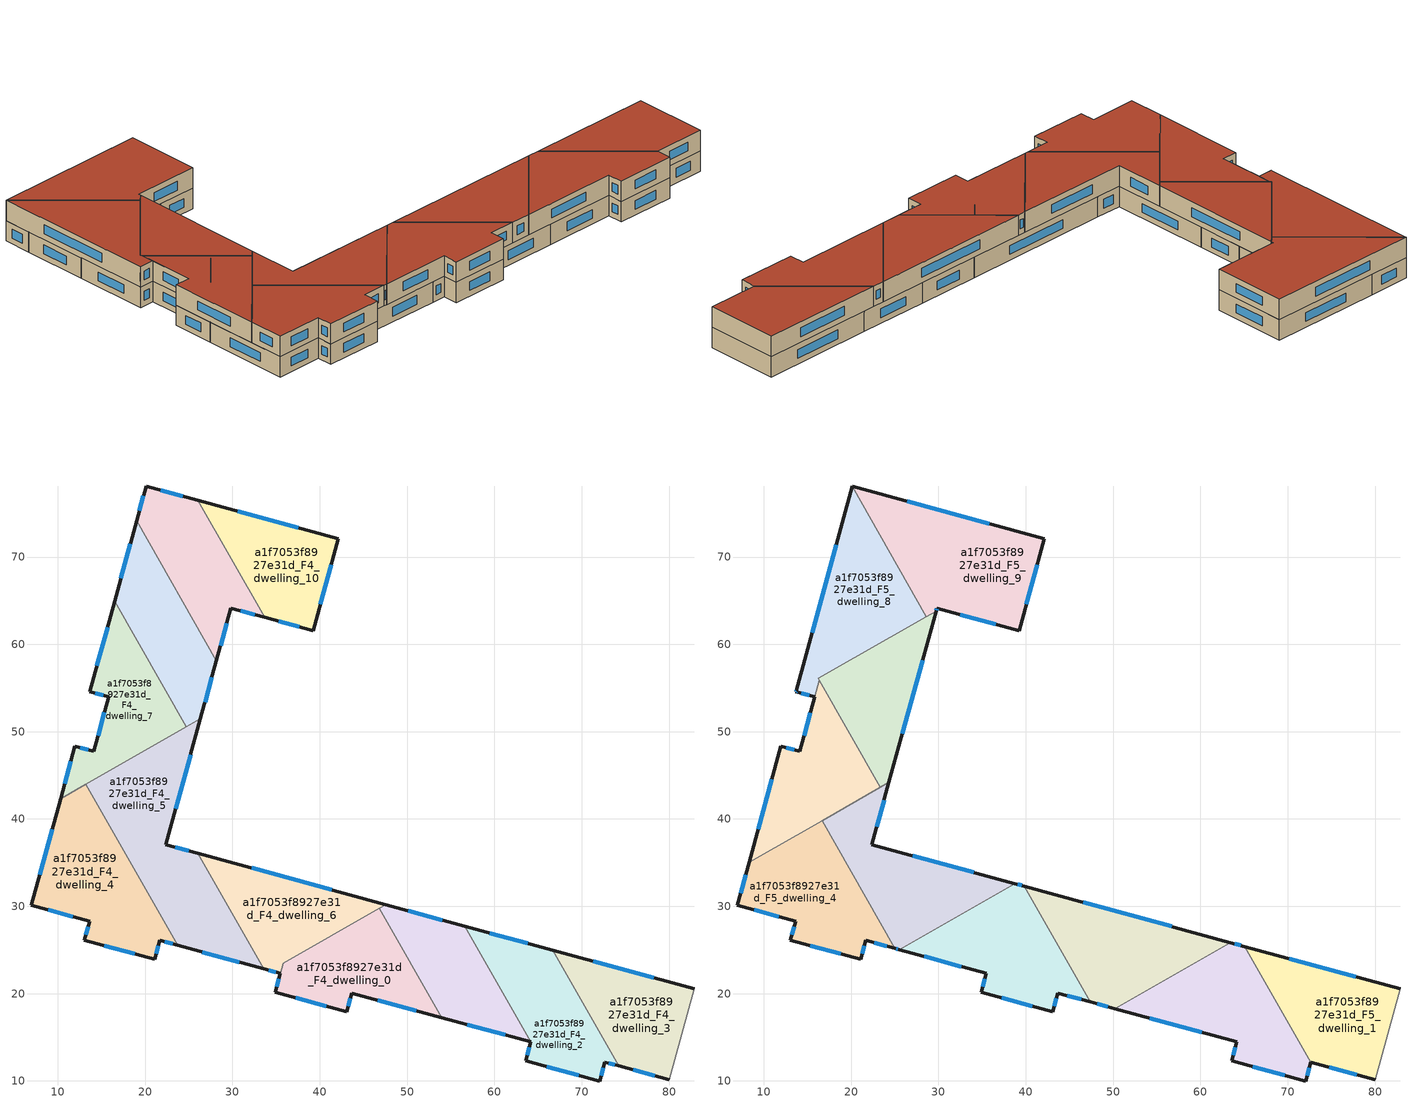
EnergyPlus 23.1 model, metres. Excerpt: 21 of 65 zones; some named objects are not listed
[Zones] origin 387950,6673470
a1f7053f8927e31d_F4_dwelling_0
 floor to a1f7053f8927e31d_F3_dwelling_0 (EU_floor_Construction): 46.83,29.78 53.97,17.26 43.68,20.07 43.09,17.92 34.9,20.16 35.81,23.49 z12
 wall outside (EU_wall_Construction): 34.9,20.16 43.09,17.92 43.68,20.07 53.97,17.26 z12:15
 wall to a1f7053f8927e31d_F4_dwelling_6 (EU_wall_Construction): 46.83,29.78 35.81,23.49 34.9,20.16 z12:15
 wall to a1f7053f8927e31d_F4_dwelling_1 (EU_wall_Construction): 53.97,17.26 46.83,29.78 z12:15
 window (EU_Window_Construction): 46.62,19.27 51.03,18.06 / 43.26,18.53 43.51,19.46 / 37.24,19.52 40.75,18.56 z12.86:14.14
a1f7053f8927e31d_F4_dwelling_1
 floor to a1f7053f8927e31d_F3_dwelling_1 (EU_floor_Construction): 56.62,27.71 64.17,14.47 53.97,17.26 46.82,29.78 47.55,30.19 z12
 wall outside (EU_wall_Construction): 56.62,27.71 47.55,30.19 / 53.97,17.26 64.17,14.47 z12:15
 wall to a1f7053f8927e31d_F4_dwelling_2 (EU_wall_Construction): 64.17,14.47 56.62,27.71 z12:15
 wall to a1f7053f8927e31d_F4_dwelling_6 (EU_wall_Construction): 47.55,30.19 46.82,29.78 z12:15
 window (EU_Window_Construction): 54.02,28.42 50.14,29.48 / 56.88,16.46 61.26,15.26 z12.86:14.14
a1f7053f8927e31d_F4_dwelling_10
 floor to a1f7053f8927e31d_F3_dwelling_10 (EU_floor_Construction): 42.14,72.11 39.26,61.56 33.69,63.09 26.03,76.52 z12
 wall outside (EU_wall_Construction): 33.69,63.09 39.26,61.56 42.14,72.11 26.03,76.52 z12:15
 wall to a1f7053f8927e31d_F4_dwelling_9 (EU_wall_Construction): 26.03,76.52 33.69,63.09 z12:15
 window (EU_Window_Construction): 37.54,73.37 30.63,75.26 / 40.08,64.58 41.32,69.1 / 35.28,62.65 37.67,62 z12.86:14.14
a1f7053f8927e31d_F4_dwelling_2
 floor to a1f7053f8927e31d_F3_dwelling_2 (EU_floor_Construction): 66.67,24.96 74.23,11.72 72.64,12.15 72.05,10 63.58,12.31 64.17,14.47 56.62,27.71 z12
 wall outside (EU_wall_Construction): 64.17,14.47 63.58,12.31 72.05,10 72.64,12.15 74.23,11.72 / 66.67,24.96 56.62,27.71 z12:15
 wall to a1f7053f8927e31d_F4_dwelling_3 (EU_wall_Construction): 74.23,11.72 66.67,24.96 z12:15
 window (EU_Window_Construction): 73.1,12.03 73.78,11.84 / 72.22,10.61 72.47,11.53 / 66,11.65 69.63,10.66 / 64,13.85 63.75,12.93 / 63.8,25.75 59.49,26.93 z12.86:14.14
a1f7053f8927e31d_F4_dwelling_3
 floor to a1f7053f8927e31d_F3_dwelling_3 (EU_floor_Construction): 82.86,20.53 80.02,10.13 74.23,11.72 66.67,24.96 z12
 wall outside (EU_wall_Construction): 82.86,20.53 66.67,24.96 / 74.23,11.72 80.02,10.13 z12:15
 wall adiabatic (EU_wall_Construction): 80.02,10.13 82.86,20.53 z12:15
 window (EU_Window_Construction): 78.24,21.8 71.3,23.7 / 75.88,11.26 78.37,10.59 z12.86:14.14
a1f7053f8927e31d_F4_dwelling_4
 floor to a1f7053f8927e31d_F3_dwelling_4 (EU_floor_Construction): 13.21,43.97 23.73,25.53 21.69,26.08 21.1,23.93 13.05,26.13 13.64,28.29 6.99,30.11 10.33,42.33 z12
 wall outside (EU_wall_Construction): 10.33,42.33 6.99,30.11 13.64,28.29 13.05,26.13 21.1,23.93 21.69,26.08 23.73,25.53 z12:15
 wall to a1f7053f8927e31d_F4_dwelling_5 (EU_wall_Construction): 23.73,25.53 13.21,43.97 z12:15
 wall to a1f7053f8927e31d_F4_dwelling_7 (EU_wall_Construction): 13.21,43.97 10.33,42.33 z12:15
 window (EU_Window_Construction): 13.47,27.67 13.22,26.75 / 8.89,29.59 11.74,28.81 / 9.37,38.84 7.94,33.6 / 22.28,25.93 23.15,25.69 / 21.27,24.55 21.52,25.47 / 15.35,25.5 18.8,24.56 z12.86:14.14
a1f7053f8927e31d_F4_dwelling_5
 floor to a1f7053f8927e31d_F3_dwelling_5 (EU_floor_Construction): 26.34,51.46 22.38,37.08 26.05,36.07 33.6,22.83 23.73,25.53 13.21,43.97 z12
 wall outside (EU_wall_Construction): 26.05,36.07 22.38,37.08 26.34,51.46 / 23.73,25.53 33.6,22.83 z12:15
 wall to a1f7053f8927e31d_F4_dwelling_6 (EU_wall_Construction): 33.6,22.83 26.05,36.07 z12:15
 wall to a1f7053f8927e31d_F4_dwelling_8 (EU_wall_Construction): 26.34,51.46 24.72,50.54 z12:15
 wall to a1f7053f8927e31d_F4_dwelling_7 (EU_wall_Construction): 24.72,50.54 13.21,43.97 z12:15
 window (EU_Window_Construction): 23.51,41.19 25.21,47.35 / 25,36.36 23.43,36.79 / 26.55,24.76 30.78,23.6 z12.86:14.14
a1f7053f8927e31d_F4_dwelling_6
 floor to a1f7053f8927e31d_F3_dwelling_6 (EU_floor_Construction): 47.55,30.19 46.83,29.78 35.81,23.49 34.9,20.16 35.48,22.31 33.6,22.83 26.05,36.07 z12
 wall outside (EU_wall_Construction): 34.89,20.16 35.48,22.31 / 33.6,22.83 35.48,22.31 / 47.55,30.19 26.05,36.07 z12:15
 window (EU_Window_Construction): 35.06,20.77 35.31,21.7 / 34.14,22.68 34.95,22.46 / 41.4,31.87 32.19,34.39 z12.86:14.14
a1f7053f8927e31d_F4_dwelling_7
 floor to a1f7053f8927e31d_F3_dwelling_7 (EU_floor_Construction): 16.51,64.94 24.72,50.54 10.33,42.33 11.97,48.33 14.13,47.74 15.83,53.98 13.68,54.57 z12
 wall outside (EU_wall_Construction): 16.51,64.94 13.68,54.57 15.83,53.98 14.13,47.74 11.97,48.33 10.33,42.33 z12:15
 wall to a1f7053f8927e31d_F4_dwelling_8 (EU_wall_Construction): 24.72,50.54 16.51,64.94 z12:15
 window (EU_Window_Construction): 15.34,52.2 14.61,49.53 / 14.29,54.4 15.22,54.15 / 15.7,61.98 14.49,57.53 / 11.5,46.62 10.8,44.05 / 13.51,47.91 12.59,48.16 z12.86:14.14
a1f7053f8927e31d_F4_dwelling_8
 floor to a1f7053f8927e31d_F3_dwelling_8 (EU_floor_Construction): 19.03,74.16 28.17,58.14 26.34,51.46 24.72,50.54 16.51,64.94 z12
 wall outside (EU_wall_Construction): 19.03,74.16 16.51,64.94 / 26.34,51.46 28.17,58.14 z12:15
 wall to a1f7053f8927e31d_F4_dwelling_9 (EU_wall_Construction): 28.17,58.14 19.03,74.16 z12:15
 window (EU_Window_Construction): 18.31,71.52 17.23,67.57 / 26.86,53.37 27.65,56.23 z12.86:14.14
 ceiling adiabatic (EU_roof_Construction): 26.12,61.74 19.03,74.16 16.51,64.94 20.25,58.39 z15
a1f7053f8927e31d_F4_dwelling_9
 floor to a1f7053f8927e31d_F3_dwelling_9 (EU_floor_Construction): 26.03,76.52 33.69,63.09 29.83,64.14 28.17,58.14 19.03,74.16 20.12,78.13 z12
 wall outside (EU_wall_Construction): 26.03,76.52 20.12,78.13 19.03,74.16 / 28.17,58.14 29.83,64.14 33.69,63.09 z12:15
 window (EU_Window_Construction): 24.34,76.98 21.81,77.67 / 30.93,63.84 32.58,63.39 / 28.65,59.85 29.35,62.43 / 19.81,77 19.35,75.29 z12.86:14.14
 ceiling adiabatic (EU_roof_Construction): 28.62,63.17 20.11,78.08 19.03,74.16 26.12,61.74 z15
a1f7053f8927e31d_F5_dwelling_0
 floor to a1f7053f8927e31d_F4_dwelling_2 (EU_floor_Construction): 65.09,25.39 72.64,12.15 72.05,10 63.58,12.31 64.17,14.47 59.09,23.37 63.44,25.85 z15
 floor to a1f7053f8927e31d_F4_dwelling_1 (EU_floor_Construction): 59.09,23.37 64.17,14.47 53.97,17.26 52.6,19.66 z15
 floor to a1f7053f8927e31d_F4_dwelling_0 (EU_floor_Construction): 52.6,19.66 53.97,17.26 50.19,18.29 z15
 wall outside (EU_wall_Construction): 50.19,18.29 64.17,14.47 63.58,12.31 72.05,10 72.64,12.15 / 65.09,25.39 63.44,25.85 z15:18
 wall to a1f7053f8927e31d_F5_dwelling_3 (EU_wall_Construction): 63.44,25.85 50.19,18.29 z15:18
 wall to a1f7053f8927e31d_F5_dwelling_1 (EU_wall_Construction): 72.64,12.15 65.09,25.39 z15:18
 window (EU_Window_Construction): 54.19,17.2 60.18,15.56 / 64.62,25.52 63.91,25.72 / 72.22,10.61 72.47,11.53 / 66,11.65 69.63,10.66 / 64,13.85 63.75,12.93 z15.86:17.14
 roof outside (EU_roof_Construction): 72.05,10 72.64,12.15 65.09,25.39 63.44,25.85 50.19,18.29 64.17,14.47 63.58,12.31 z18
a1f7053f8927e31d_F5_dwelling_1
 floor to a1f7053f8927e31d_F4_dwelling_3 (EU_floor_Construction): 82.86,20.53 80.02,10.13 74.23,11.72 66.67,24.96 z15
 floor to a1f7053f8927e31d_F4_dwelling_2 (EU_floor_Construction): 66.67,24.96 74.23,11.72 72.64,12.15 65.09,25.39 z15
 wall outside (EU_wall_Construction): 82.86,20.53 65.09,25.39 / 72.64,12.15 80.02,10.13 z15:18
 wall adiabatic (EU_wall_Construction): 80.02,10.13 82.86,20.53 z15:18
 window (EU_Window_Construction): 77.79,21.92 70.17,24.01 / 74.75,11.57 77.91,10.71 z15.86:17.14
 roof outside (EU_roof_Construction): 80.02,10.13 82.86,20.53 65.09,25.39 72.64,12.15 z18
a1f7053f8927e31d_F5_dwelling_2
 floor to a1f7053f8927e31d_F4_dwelling_0 (EU_floor_Construction): 42.64,27.39 47.4,19.05 43.68,20.07 43.09,17.92 34.9,20.16 35.81,23.49 z15
 floor to a1f7053f8927e31d_F4_dwelling_6 (EU_floor_Construction): 39.84,32.3 42.64,27.39 35.81,23.49 35.24,21.43 35.48,22.31 33.6,22.83 30.66,27.98 38.75,32.6 z15
 floor to a1f7053f8927e31d_F4_dwelling_5 (EU_floor_Construction): 30.66,27.98 33.6,22.83 25.51,25.04 z15
 wall outside (EU_wall_Construction): 25.51,25.04 35.48,22.31 34.89,20.16 43.09,17.92 43.68,20.07 47.4,19.05 / 39.84,32.3 38.75,32.6 z15:18
 wall to a1f7053f8927e31d_F5_dwelling_5 (EU_wall_Construction): 38.75,32.6 25.51,25.04 z15:18
 wall to a1f7053f8927e31d_F5_dwelling_3 (EU_wall_Construction): 47.4,19.05 39.84,32.3 z15:18
 window (EU_Window_Construction): 35.31,21.7 35.06,20.77 / 28.36,24.26 32.63,23.09 / 39.53,32.38 39.06,32.51 / 44.74,19.78 46.34,19.34 / 43.26,18.53 43.51,19.46 / 37.23,19.52 40.75,18.56 z15.86:17.14
 roof outside (EU_roof_Construction): 47.4,19.05 39.84,32.3 38.75,32.6 25.51,25.04 35.48,22.31 34.89,20.16 43.09,17.92 43.68,20.07 z18
a1f7053f8927e31d_F5_dwelling_3
 floor to a1f7053f8927e31d_F4_dwelling_1 (EU_floor_Construction): 56.62,27.71 59.09,23.37 52.6,19.66 46.82,29.78 47.55,30.19 z15
 floor to a1f7053f8927e31d_F4_dwelling_0 (EU_floor_Construction): 46.83,29.78 52.6,19.66 50.19,18.29 47.4,19.05 42.64,27.39 z15
 floor to a1f7053f8927e31d_F4_dwelling_2 (EU_floor_Construction): 63.44,25.85 59.09,23.37 56.62,27.71 z15
 floor to a1f7053f8927e31d_F4_dwelling_6 (EU_floor_Construction): 47.55,30.19 46.83,29.78 42.64,27.39 39.84,32.3 z15
 wall outside (EU_wall_Construction): 63.44,25.85 39.84,32.3 / 47.4,19.05 50.19,18.29 z15:18
 window (EU_Window_Construction): 56.7,27.69 46.59,30.46 / 48.2,18.84 49.39,18.51 z15.86:17.14
 roof outside (EU_roof_Construction): 63.44,25.85 39.84,32.3 47.4,19.05 50.19,18.29 z18
a1f7053f8927e31d_F5_dwelling_4
 floor to a1f7053f8927e31d_F4_dwelling_4 (EU_floor_Construction): 15.85,39.34 23.73,25.53 21.69,26.08 21.1,23.93 13.05,26.13 13.64,28.29 6.99,30.11 8.34,35.05 z15
 floor to a1f7053f8927e31d_F4_dwelling_5 (EU_floor_Construction): 16.68,39.81 25.02,25.17 23.73,25.53 15.85,39.34 z15
 wall outside (EU_wall_Construction): 8.34,35.05 6.99,30.11 13.64,28.29 13.05,26.13 21.1,23.93 21.69,26.08 25.03,25.17 z15:18
 wall to a1f7053f8927e31d_F5_dwelling_5 (EU_wall_Construction): 25.03,25.17 16.68,39.81 z15:18
 wall to a1f7053f8927e31d_F5_dwelling_6 (EU_wall_Construction): 16.68,39.81 8.34,35.05 z15:18
 window (EU_Window_Construction): 13.47,27.67 13.22,26.75 / 8.89,29.59 11.74,28.81 / 7.95,33.64 7.37,31.52 / 22.65,25.82 24.07,25.43 / 21.27,24.55 21.52,25.47 / 15.35,25.5 18.8,24.56 z15.86:17.14
 roof outside (EU_roof_Construction): 25.03,25.17 16.68,39.81 8.34,35.05 6.99,30.11 13.64,28.29 13.05,26.13 21.1,23.93 21.69,26.08 z18
a1f7053f8927e31d_F5_dwelling_5
 floor to a1f7053f8927e31d_F4_dwelling_5 (EU_floor_Construction): 24.34,44.18 22.38,37.08 26.05,36.07 30.66,27.98 25.51,25.04 25.02,25.17 16.68,39.81 z15
 floor to a1f7053f8927e31d_F4_dwelling_6 (EU_floor_Construction): 38.75,32.6 30.66,27.98 26.05,36.07 z15
 wall outside (EU_wall_Construction): 38.75,32.6 22.38,37.08 24.34,44.18 / 25.03,25.17 25.51,25.04 z15:18
 wall to a1f7053f8927e31d_F5_dwelling_7 (EU_wall_Construction): 24.34,44.18 23.34,43.61 z15:18
 wall to a1f7053f8927e31d_F5_dwelling_6 (EU_wall_Construction): 23.34,43.61 16.68,39.81 z15:18
 window (EU_Window_Construction): 22.94,39.1 23.78,42.15 / 34.07,33.88 27.06,35.8 / 25.16,25.14 25.37,25.08 z15.86:17.14
 roof outside (EU_roof_Construction): 38.75,32.6 22.38,37.08 24.34,44.18 16.68,39.81 25.03,25.17 25.51,25.04 z18
a1f7053f8927e31d_F5_dwelling_6
 floor to a1f7053f8927e31d_F4_dwelling_7 (EU_floor_Construction): 16.35,55.86 20.69,48.24 10.33,42.33 11.97,48.33 14.13,47.74 z15
 floor to a1f7053f8927e31d_F4_dwelling_4 (EU_floor_Construction): 13.21,43.97 15.85,39.34 8.34,35.05 10.33,42.33 z15
 floor to a1f7053f8927e31d_F4_dwelling_5 (EU_floor_Construction): 20.69,48.24 23.34,43.61 15.85,39.34 13.21,43.97 z15
 wall outside (EU_wall_Construction): 15.83,53.97 14.13,47.74 11.97,48.33 8.34,35.05 z15:18
 wall to a1f7053f8927e31d_F5_dwelling_8 (EU_wall_Construction): 16.35,55.86 15.83,53.98 z15:18
 wall to a1f7053f8927e31d_F5_dwelling_7 (EU_wall_Construction): 23.34,43.61 16.35,55.86 z15:18
 window (EU_Window_Construction): 10.93,44.54 9.38,38.85 / 13.51,47.91 12.59,48.16 / 15.34,52.19 14.61,49.52 z15.86:17.14
 roof outside (EU_roof_Construction): 23.34,43.61 16.35,55.86 14.13,47.74 11.97,48.33 8.34,35.05 z18
a1f7053f8927e31d_F5_dwelling_7
 floor to a1f7053f8927e31d_F4_dwelling_8 (EU_floor_Construction): 26.12,61.74 28.17,58.14 26.34,51.46 24.72,50.54 20.25,58.39 z15
 floor to a1f7053f8927e31d_F4_dwelling_7 (EU_floor_Construction): 20.25,58.39 24.72,50.54 20.69,48.24 16.21,56.09 z15
 floor to a1f7053f8927e31d_F4_dwelling_5 (EU_floor_Construction): 26.34,51.46 24.34,44.18 23.34,43.61 20.69,48.24 z15
 floor to a1f7053f8927e31d_F4_dwelling_9 (EU_floor_Construction): 29.73,63.8 28.17,58.14 26.12,61.74 z15
 wall outside (EU_wall_Construction): 24.34,44.18 29.73,63.8 z15:18
 wall to a1f7053f8927e31d_F5_dwelling_8 (EU_wall_Construction): 28.62,63.17 16.21,56.09 16.35,55.86 z15:18
 wall to a1f7053f8927e31d_F5_dwelling_9 (EU_wall_Construction): 29.73,63.8 28.62,63.17 z15:18
 window (EU_Window_Construction): 25.88,49.79 28.19,58.2 z15.86:17.14
 roof outside (EU_roof_Construction): 24.34,44.18 29.73,63.8 16.21,56.09 23.34,43.61 z18
a1f7053f8927e31d_F5_dwelling_8
 floor to a1f7053f8927e31d_F4_dwelling_7 (EU_floor_Construction): 16.51,64.94 20.25,58.39 16.21,56.09 16.35,55.86 15.83,53.98 13.68,54.57 13.7,54.66 z15
 floor adiabatic (EU_floor_Construction): 20.11,78.08 28.62,63.17 20.25,58.39 16.51,64.94 z15
 wall outside (EU_wall_Construction): 20.11,78.08 13.7,54.66 13.68,54.57 15.83,53.98 z15:18
 wall to a1f7053f8927e31d_F5_dwelling_9 (EU_wall_Construction): 28.62,63.17 20.11,78.08 z15:18
 window (EU_Window_Construction): 14.29,54.4 15.22,54.15 / 13.69,54.63 13.68,54.59 / 18.28,71.39 15.53,61.35 z15.86:17.14
 roof outside (EU_roof_Construction): 28.62,63.17 20.11,78.08 13.7,54.66 13.68,54.57 15.83,53.98 16.35,55.86 16.21,56.09 z18
a1f7053f8927e31d_F5_dwelling_9
 floor to a1f7053f8927e31d_F4_dwelling_10 (EU_floor_Construction): 42.14,72.11 39.26,61.56 33.69,63.09 26.03,76.52 z15
 floor to a1f7053f8927e31d_F4_dwelling_9 (EU_floor_Construction): 26.03,76.52 33.69,63.09 29.83,64.14 29.73,63.8 28.62,63.17 20.11,78.08 20.12,78.13 z15
 wall outside (EU_wall_Construction): 29.73,63.8 29.83,64.14 39.26,61.56 42.14,72.11 20.12,78.13 20.11,78.08 z15:18
 window (EU_Window_Construction): 29.76,63.9 29.8,64.05 / 35.85,73.83 26.41,76.41 / 40.08,64.58 41.32,69.1 / 32.52,63.41 36.56,62.3 z15.86:17.14
 roof outside (EU_roof_Construction): 39.26,61.56 42.14,72.11 20.12,78.13 20.11,78.08 28.62,63.17 29.73,63.8 29.83,64.14 z18
[Building]
EU S2 Campaign: North Axis=0; Terrain=City; Solar Distribution=FullExterior
[Site:Location]
Helsinki-Vantaa.AP: Latitude=60.317; Longitude=24.963; Time Zone=2; Elevation=54.6
[SizingPeriod:WeatherFileDays]
AnnualSizingPeriod: Begin Month=1; Begin Day of Month=1; End Month=12; End Day of Month=31; Day of Week for Start Day=Monday; Use Weather File Daylight Saving Period=No; Use Weather File Rain and Snow Indicators=No
[MATERIAL]
EU_InternalMass_Material: Roughness=MediumRough; Thickness=0.1; Conductivity=1; Density=1800; Specific Heat=900; Thermal Absorptance=0.9; Solar Absorptance=0.7; Visible Absorptance=0.7
[MATERIAL:NOMASS] Roughness=MediumRough; Thermal Absorptance=0.9; Solar Absorptance=0.7; Visible Absorptance=0.7
Name | Thermal Resistance
EU_wall_NoMass | 5.91765
EU_roof_NoMass | 11.1778
EU_floor_NoMass | 6.2875
[WINDOWMATERIAL:SIMPLEGLAZINGSYSTEM]
EU_Window_SimpleGlazing: UFactor=0.994035; Solar Heat Gain Coefficient=0.7; Visible Transmittance=0.7
[CONSTRUCTION]
EU_wall_Construction: EU_wall_NoMass
EU_roof_Construction: EU_roof_NoMass
EU_floor_Construction: EU_floor_NoMass
EU_Window_Construction: EU_Window_SimpleGlazing
EU_InternalMass_Construction: EU_InternalMass_Material
[ZONE] Type=1; Multiplier=1; Ceiling Height=autocalculate; Floor Area=autocalculate; Part of Total Floor Area=Yes
Name | Volume
a1f7053f8927e31d_F4_dwelling_0 | 366.182
a1f7053f8927e31d_F5_dwelling_0 | 462.97
a1f7053f8927e31d_F4_dwelling_1 | 341.207
a1f7053f8927e31d_F5_dwelling_1 | 421.799
a1f7053f8927e31d_F4_dwelling_10 | 368.648
a1f7053f8927e31d_F4_dwelling_2 | 396.111
a1f7053f8927e31d_F5_dwelling_2 | 442.403
a1f7053f8927e31d_F4_dwelling_3 | 368.645
a1f7053f8927e31d_F5_dwelling_3 | 442.386
a1f7053f8927e31d_F4_dwelling_4 | 491.547
a1f7053f8927e31d_F5_dwelling_4 | 442.387
a1f7053f8927e31d_F4_dwelling_5 | 610.853
a1f7053f8927e31d_F5_dwelling_5 | 442.375
a1f7053f8927e31d_F4_dwelling_6 | 374.758
a1f7053f8927e31d_F5_dwelling_6 | 383.209
a1f7053f8927e31d_F4_dwelling_7 | 368.666
a1f7053f8927e31d_F5_dwelling_7 | 360.337
a1f7053f8927e31d_F4_dwelling_8 | 368.624
a1f7053f8927e31d_F5_dwelling_8 | 450.409
a1f7053f8927e31d_F4_dwelling_9 | 368.695
a1f7053f8927e31d_F5_dwelling_9 | 575.613
[INTERNALMASS] Construction=EU_InternalMass_Construction
Name | Zone or ZoneList | Surface Area
a1f7053f8927e31d_F4_dwelling_0_EU_InternalMass | a1f7053f8927e31d_F4_dwelling_0 | 122.064
a1f7053f8927e31d_F4_dwelling_1_EU_InternalMass | a1f7053f8927e31d_F4_dwelling_1 | 113.735
a1f7053f8927e31d_F4_dwelling_2_EU_InternalMass | a1f7053f8927e31d_F4_dwelling_2 | 132.038
a1f7053f8927e31d_F4_dwelling_3_EU_InternalMass | a1f7053f8927e31d_F4_dwelling_3 | 122.881
a1f7053f8927e31d_F4_dwelling_4_EU_InternalMass | a1f7053f8927e31d_F4_dwelling_4 | 163.849
a1f7053f8927e31d_F4_dwelling_5_EU_InternalMass | a1f7053f8927e31d_F4_dwelling_5 | 203.621
a1f7053f8927e31d_F4_dwelling_6_EU_InternalMass | a1f7053f8927e31d_F4_dwelling_6 | 124.919
a1f7053f8927e31d_F4_dwelling_7_EU_InternalMass | a1f7053f8927e31d_F4_dwelling_7 | 122.888
a1f7053f8927e31d_F4_dwelling_8_EU_InternalMass | a1f7053f8927e31d_F4_dwelling_8 | 122.875
a1f7053f8927e31d_F4_dwelling_9_EU_InternalMass | a1f7053f8927e31d_F4_dwelling_9 | 122.898
a1f7053f8927e31d_F4_dwelling_10_EU_InternalMass | a1f7053f8927e31d_F4_dwelling_10 | 122.883
a1f7053f8927e31d_F5_dwelling_0_EU_InternalMass | a1f7053f8927e31d_F5_dwelling_0 | 154.323
a1f7053f8927e31d_F5_dwelling_1_EU_InternalMass | a1f7053f8927e31d_F5_dwelling_1 | 140.6
a1f7053f8927e31d_F5_dwelling_2_EU_InternalMass | a1f7053f8927e31d_F5_dwelling_2 | 147.468
a1f7053f8927e31d_F5_dwelling_3_EU_InternalMass | a1f7053f8927e31d_F5_dwelling_3 | 147.462
a1f7053f8927e31d_F5_dwelling_4_EU_InternalMass | a1f7053f8927e31d_F5_dwelling_4 | 147.463
a1f7053f8927e31d_F5_dwelling_5_EU_InternalMass | a1f7053f8927e31d_F5_dwelling_5 | 147.458
a1f7053f8927e31d_F5_dwelling_6_EU_InternalMass | a1f7053f8927e31d_F5_dwelling_6 | 127.737
a1f7053f8927e31d_F5_dwelling_7_EU_InternalMass | a1f7053f8927e31d_F5_dwelling_7 | 120.112
a1f7053f8927e31d_F5_dwelling_8_EU_InternalMass | a1f7053f8927e31d_F5_dwelling_8 | 150.136
a1f7053f8927e31d_F5_dwelling_9_EU_InternalMass | a1f7053f8927e31d_F5_dwelling_9 | 191.87
[OTHEREQUIPMENT] Fuel Type=Electricity; Design Level Calculation Method=Watts/Area; Power per Zone Floor Area=1; Fraction Latent=0; Fraction Radiant=0; Fraction Lost=0; Carbon Dioxide Generation Rate=0; EndUse Subcategory=EU_Step8_InternalGains
Name | Zone or ZoneList or Space or SpaceList | Schedule
EU_Step8_InternalGain_a1f7053f8927e31d_F4_dwelling_0_f000 | a1f7053f8927e31d_F4_dwelling_0 | EU_Step8_GainSchedule_a1f7053f8927e31d_F4_dwelling_0_f000
EU_Step8_InternalGain_a1f7053f8927e31d_F4_dwelling_1_f000 | a1f7053f8927e31d_F4_dwelling_1 | EU_Step8_GainSchedule_a1f7053f8927e31d_F4_dwelling_1_f000
EU_Step8_InternalGain_a1f7053f8927e31d_F4_dwelling_2_f000 | a1f7053f8927e31d_F4_dwelling_2 | EU_Step8_GainSchedule_a1f7053f8927e31d_F4_dwelling_2_f000
EU_Step8_InternalGain_a1f7053f8927e31d_F4_dwelling_3_f000 | a1f7053f8927e31d_F4_dwelling_3 | EU_Step8_GainSchedule_a1f7053f8927e31d_F4_dwelling_3_f000
EU_Step8_InternalGain_a1f7053f8927e31d_F4_dwelling_4_f000 | a1f7053f8927e31d_F4_dwelling_4 | EU_Step8_GainSchedule_a1f7053f8927e31d_F4_dwelling_4_f000
EU_Step8_InternalGain_a1f7053f8927e31d_F4_dwelling_5_f000 | a1f7053f8927e31d_F4_dwelling_5 | EU_Step8_GainSchedule_a1f7053f8927e31d_F4_dwelling_5_f000
EU_Step8_InternalGain_a1f7053f8927e31d_F4_dwelling_6_f000 | a1f7053f8927e31d_F4_dwelling_6 | EU_Step8_GainSchedule_a1f7053f8927e31d_F4_dwelling_6_f000
EU_Step8_InternalGain_a1f7053f8927e31d_F4_dwelling_7_f000 | a1f7053f8927e31d_F4_dwelling_7 | EU_Step8_GainSchedule_a1f7053f8927e31d_F4_dwelling_7_f000
EU_Step8_InternalGain_a1f7053f8927e31d_F4_dwelling_8_f000 | a1f7053f8927e31d_F4_dwelling_8 | EU_Step8_GainSchedule_a1f7053f8927e31d_F4_dwelling_8_f000
EU_Step8_InternalGain_a1f7053f8927e31d_F4_dwelling_9_f000 | a1f7053f8927e31d_F4_dwelling_9 | EU_Step8_GainSchedule_a1f7053f8927e31d_F4_dwelling_9_f000
EU_Step8_InternalGain_a1f7053f8927e31d_F4_dwelling_10_f000 | a1f7053f8927e31d_F4_dwelling_10 | EU_Step8_GainSchedule_a1f7053f8927e31d_F4_dwelling_10_f000
EU_Step8_InternalGain_a1f7053f8927e31d_F5_dwelling_0_f000 | a1f7053f8927e31d_F5_dwelling_0 | EU_Step8_GainSchedule_a1f7053f8927e31d_F5_dwelling_0_f000
EU_Step8_InternalGain_a1f7053f8927e31d_F5_dwelling_1_f000 | a1f7053f8927e31d_F5_dwelling_1 | EU_Step8_GainSchedule_a1f7053f8927e31d_F5_dwelling_1_f000
EU_Step8_InternalGain_a1f7053f8927e31d_F5_dwelling_2_f000 | a1f7053f8927e31d_F5_dwelling_2 | EU_Step8_GainSchedule_a1f7053f8927e31d_F5_dwelling_2_f000
EU_Step8_InternalGain_a1f7053f8927e31d_F5_dwelling_3_f000 | a1f7053f8927e31d_F5_dwelling_3 | EU_Step8_GainSchedule_a1f7053f8927e31d_F5_dwelling_3_f000
EU_Step8_InternalGain_a1f7053f8927e31d_F5_dwelling_4_f000 | a1f7053f8927e31d_F5_dwelling_4 | EU_Step8_GainSchedule_a1f7053f8927e31d_F5_dwelling_4_f000
EU_Step8_InternalGain_a1f7053f8927e31d_F5_dwelling_5_f000 | a1f7053f8927e31d_F5_dwelling_5 | EU_Step8_GainSchedule_a1f7053f8927e31d_F5_dwelling_5_f000
EU_Step8_InternalGain_a1f7053f8927e31d_F5_dwelling_6_f000 | a1f7053f8927e31d_F5_dwelling_6 | EU_Step8_GainSchedule_a1f7053f8927e31d_F5_dwelling_6_f000
EU_Step8_InternalGain_a1f7053f8927e31d_F5_dwelling_7_f000 | a1f7053f8927e31d_F5_dwelling_7 | EU_Step8_GainSchedule_a1f7053f8927e31d_F5_dwelling_7_f000
EU_Step8_InternalGain_a1f7053f8927e31d_F5_dwelling_8_f000 | a1f7053f8927e31d_F5_dwelling_8 | EU_Step8_GainSchedule_a1f7053f8927e31d_F5_dwelling_8_f000
EU_Step8_InternalGain_a1f7053f8927e31d_F5_dwelling_9_f000 | a1f7053f8927e31d_F5_dwelling_9 | EU_Step8_GainSchedule_a1f7053f8927e31d_F5_dwelling_9_f000
[ZONEVENTILATION:DESIGNFLOWRATE] Schedule=EU_AlwaysOn; Design Flow Rate Calculation Method=AirChanges/Hour; Air Changes per Hour=0.596421; Ventilation Type=Natural; Fan Pressure Rise=0; Fan Total Efficiency=1; Constant Term Coefficient=1; Temperature Term Coefficient=0; Velocity Term Coefficient=0; Velocity Squared Term Coefficient=0; Minimum Indoor Temperature=-100; Maximum Indoor Temperature=100; Delta Temperature=-100; Minimum Outdoor Temperature=-100; Maximum Outdoor Temperature=100; Maximum Wind Speed=40
Name | Zone or ZoneList or Space or SpaceList
EU_ConstantAir_a1f7053f8927e31d_F4_dwelling_0 | a1f7053f8927e31d_F4_dwelling_0
EU_ConstantAir_a1f7053f8927e31d_F4_dwelling_1 | a1f7053f8927e31d_F4_dwelling_1
EU_ConstantAir_a1f7053f8927e31d_F4_dwelling_2 | a1f7053f8927e31d_F4_dwelling_2
EU_ConstantAir_a1f7053f8927e31d_F4_dwelling_3 | a1f7053f8927e31d_F4_dwelling_3
EU_ConstantAir_a1f7053f8927e31d_F4_dwelling_4 | a1f7053f8927e31d_F4_dwelling_4
EU_ConstantAir_a1f7053f8927e31d_F4_dwelling_5 | a1f7053f8927e31d_F4_dwelling_5
EU_ConstantAir_a1f7053f8927e31d_F4_dwelling_6 | a1f7053f8927e31d_F4_dwelling_6
EU_ConstantAir_a1f7053f8927e31d_F4_dwelling_7 | a1f7053f8927e31d_F4_dwelling_7
EU_ConstantAir_a1f7053f8927e31d_F4_dwelling_8 | a1f7053f8927e31d_F4_dwelling_8
EU_ConstantAir_a1f7053f8927e31d_F4_dwelling_9 | a1f7053f8927e31d_F4_dwelling_9
EU_ConstantAir_a1f7053f8927e31d_F4_dwelling_10 | a1f7053f8927e31d_F4_dwelling_10
EU_ConstantAir_a1f7053f8927e31d_F5_dwelling_0 | a1f7053f8927e31d_F5_dwelling_0
EU_ConstantAir_a1f7053f8927e31d_F5_dwelling_1 | a1f7053f8927e31d_F5_dwelling_1
EU_ConstantAir_a1f7053f8927e31d_F5_dwelling_2 | a1f7053f8927e31d_F5_dwelling_2
EU_ConstantAir_a1f7053f8927e31d_F5_dwelling_3 | a1f7053f8927e31d_F5_dwelling_3
EU_ConstantAir_a1f7053f8927e31d_F5_dwelling_4 | a1f7053f8927e31d_F5_dwelling_4
EU_ConstantAir_a1f7053f8927e31d_F5_dwelling_5 | a1f7053f8927e31d_F5_dwelling_5
EU_ConstantAir_a1f7053f8927e31d_F5_dwelling_6 | a1f7053f8927e31d_F5_dwelling_6
EU_ConstantAir_a1f7053f8927e31d_F5_dwelling_7 | a1f7053f8927e31d_F5_dwelling_7
EU_ConstantAir_a1f7053f8927e31d_F5_dwelling_8 | a1f7053f8927e31d_F5_dwelling_8
EU_ConstantAir_a1f7053f8927e31d_F5_dwelling_9 | a1f7053f8927e31d_F5_dwelling_9
[HVACTEMPLATE:ZONE:IDEALLOADSAIRSYSTEM] System Availability Schedule=EU_AlwaysOn; Maximum Heating Supply Air Temperature=50; Minimum Cooling Supply Air Temperature=13; Maximum Heating Supply Air Humidity Ratio=0.0156; Minimum Cooling Supply Air Humidity Ratio=0.0077; Heating Limit=NoLimit; Cooling Limit=NoLimit; Heating Availability Schedule=EU_AlwaysOn; Cooling Availability Schedule=EU_CoolingOff; Dehumidification Control Type=ConstantSensibleHeatRatio; Cooling Sensible Heat Ratio=0.7; Dehumidification Setpoint=60; Humidification Control Type=None; Humidification Setpoint=30; Outdoor Air Method=None; Outdoor Air Flow Rate per Person=0.00944; Outdoor Air Flow Rate per Zone Floor Area=0; Outdoor Air Flow Rate per Zone=0; Demand Controlled Ventilation Type=None; Outdoor Air Economizer Type=NoEconomizer; Heat Recovery Type=None; Sensible Heat Recovery Effectiveness=0.7; Latent Heat Recovery Effectiveness=0.65
Name | Template Thermostat
a1f7053f8927e31d_F4_dwelling_0 | EU_HeatOnly_a1f7053f8927e31d_F4_dwelling_0
a1f7053f8927e31d_F4_dwelling_1 | EU_HeatOnly_a1f7053f8927e31d_F4_dwelling_1
a1f7053f8927e31d_F4_dwelling_2 | EU_HeatOnly_a1f7053f8927e31d_F4_dwelling_2
a1f7053f8927e31d_F4_dwelling_3 | EU_HeatOnly_a1f7053f8927e31d_F4_dwelling_3
a1f7053f8927e31d_F4_dwelling_4 | EU_HeatOnly_a1f7053f8927e31d_F4_dwelling_4
a1f7053f8927e31d_F4_dwelling_5 | EU_HeatOnly_a1f7053f8927e31d_F4_dwelling_5
a1f7053f8927e31d_F4_dwelling_6 | EU_HeatOnly_a1f7053f8927e31d_F4_dwelling_6
a1f7053f8927e31d_F4_dwelling_7 | EU_HeatOnly_a1f7053f8927e31d_F4_dwelling_7
a1f7053f8927e31d_F4_dwelling_8 | EU_HeatOnly_a1f7053f8927e31d_F4_dwelling_8
a1f7053f8927e31d_F4_dwelling_9 | EU_HeatOnly_a1f7053f8927e31d_F4_dwelling_9
a1f7053f8927e31d_F4_dwelling_10 | EU_HeatOnly_a1f7053f8927e31d_F4_dwelling_10
a1f7053f8927e31d_F5_dwelling_0 | EU_HeatOnly_a1f7053f8927e31d_F5_dwelling_0
a1f7053f8927e31d_F5_dwelling_1 | EU_HeatOnly_a1f7053f8927e31d_F5_dwelling_1
a1f7053f8927e31d_F5_dwelling_2 | EU_HeatOnly_a1f7053f8927e31d_F5_dwelling_2
a1f7053f8927e31d_F5_dwelling_3 | EU_HeatOnly_a1f7053f8927e31d_F5_dwelling_3
a1f7053f8927e31d_F5_dwelling_4 | EU_HeatOnly_a1f7053f8927e31d_F5_dwelling_4
a1f7053f8927e31d_F5_dwelling_5 | EU_HeatOnly_a1f7053f8927e31d_F5_dwelling_5
a1f7053f8927e31d_F5_dwelling_6 | EU_HeatOnly_a1f7053f8927e31d_F5_dwelling_6
a1f7053f8927e31d_F5_dwelling_7 | EU_HeatOnly_a1f7053f8927e31d_F5_dwelling_7
a1f7053f8927e31d_F5_dwelling_8 | EU_HeatOnly_a1f7053f8927e31d_F5_dwelling_8
a1f7053f8927e31d_F5_dwelling_9 | EU_HeatOnly_a1f7053f8927e31d_F5_dwelling_9
[SIZING:ZONE] Zone Cooling Design Supply Air Temperature Input Method=SupplyAirTemperature; Zone Cooling Design Supply Air Temperature=13; Zone Heating Design Supply Air Temperature Input Method=SupplyAirTemperature; Zone Heating Design Supply Air Temperature=50; Zone Cooling Design Supply Air Humidity Ratio=0.008; Zone Heating Design Supply Air Humidity Ratio=0.008; Cooling Design Air Flow Method=DesignDay; Cooling Design Air Flow Rate=0; Cooling Minimum Air Flow per Zone Floor Area=0.000762; Cooling Minimum Air Flow=0; Cooling Minimum Air Flow Fraction=0.2; Heating Design Air Flow Method=DesignDay; Heating Design Air Flow Rate=0; Heating Maximum Air Flow per Zone Floor Area=0.002032; Heating Maximum Air Flow=0.141576; Heating Maximum Air Flow Fraction=0.3; Account for Dedicated Outdoor Air System=No; Dedicated Outdoor Air System Control Strategy=NeutralSupplyAir; Dedicated Outdoor Air Low Setpoint Temperature for Design=autosize; Dedicated Outdoor Air High Setpoint Temperature for Design=autosize; Zone Load Sizing Method=Sensible Load Only No Latent Load; Zone Latent Cooling Design Supply Air Humidity Ratio Input Method=HumidityRatioDifference; Zone Cooling Design Supply Air Humidity Ratio Difference=0.005; Zone Latent Heating Design Supply Air Humidity Ratio Input Method=HumidityRatioDifference; Zone Humidification Design Supply Air Humidity Ratio Difference=0.005
a1f7053f8927e31d_F4_dwelling_0; a1f7053f8927e31d_F4_dwelling_1; a1f7053f8927e31d_F4_dwelling_2; a1f7053f8927e31d_F4_dwelling_3; a1f7053f8927e31d_F4_dwelling_4; a1f7053f8927e31d_F4_dwelling_5; a1f7053f8927e31d_F4_dwelling_6; a1f7053f8927e31d_F4_dwelling_7; a1f7053f8927e31d_F4_dwelling_8; a1f7053f8927e31d_F4_dwelling_9; a1f7053f8927e31d_F4_dwelling_10; a1f7053f8927e31d_F5_dwelling_0; a1f7053f8927e31d_F5_dwelling_1; a1f7053f8927e31d_F5_dwelling_2; a1f7053f8927e31d_F5_dwelling_3; a1f7053f8927e31d_F5_dwelling_4; a1f7053f8927e31d_F5_dwelling_5; a1f7053f8927e31d_F5_dwelling_6; a1f7053f8927e31d_F5_dwelling_7; a1f7053f8927e31d_F5_dwelling_8; a1f7053f8927e31d_F5_dwelling_9
[SCHEDULE:CONSTANT]
Name | Hourly Value
EU_AlwaysOn | 1
EU_CoolingOff | 0
[SCHEDULE:FILE] Column Number=1; Rows to Skip at Top=0; Number of Hours of Data=8760; Column Separator=Comma; Interpolate to Timestep=No; Minutes per Item=60; Adjust Schedule for Daylight Savings=Yes
Name | File
EU_Step8_GainSchedule_a1f7053f8927e31d_F4_dwelling_0_f000 | ../../schedules/a1f7053f8927e31d/a1f7053f8927e31d_F4_dwelling_0_f000_gain.csv
EU_Step8_GainSchedule_a1f7053f8927e31d_F4_dwelling_1_f000 | ../../schedules/a1f7053f8927e31d/a1f7053f8927e31d_F4_dwelling_1_f000_gain.csv
EU_Step8_GainSchedule_a1f7053f8927e31d_F4_dwelling_2_f000 | ../../schedules/a1f7053f8927e31d/a1f7053f8927e31d_F4_dwelling_2_f000_gain.csv
EU_Step8_GainSchedule_a1f7053f8927e31d_F4_dwelling_3_f000 | ../../schedules/a1f7053f8927e31d/a1f7053f8927e31d_F4_dwelling_3_f000_gain.csv
EU_Step8_GainSchedule_a1f7053f8927e31d_F4_dwelling_4_f000 | ../../schedules/a1f7053f8927e31d/a1f7053f8927e31d_F4_dwelling_4_f000_gain.csv
EU_Step8_GainSchedule_a1f7053f8927e31d_F4_dwelling_5_f000 | ../../schedules/a1f7053f8927e31d/a1f7053f8927e31d_F4_dwelling_5_f000_gain.csv
EU_Step8_GainSchedule_a1f7053f8927e31d_F4_dwelling_6_f000 | ../../schedules/a1f7053f8927e31d/a1f7053f8927e31d_F4_dwelling_6_f000_gain.csv
EU_Step8_GainSchedule_a1f7053f8927e31d_F4_dwelling_7_f000 | ../../schedules/a1f7053f8927e31d/a1f7053f8927e31d_F4_dwelling_7_f000_gain.csv
EU_Step8_GainSchedule_a1f7053f8927e31d_F4_dwelling_8_f000 | ../../schedules/a1f7053f8927e31d/a1f7053f8927e31d_F4_dwelling_8_f000_gain.csv
EU_Step8_GainSchedule_a1f7053f8927e31d_F4_dwelling_9_f000 | ../../schedules/a1f7053f8927e31d/a1f7053f8927e31d_F4_dwelling_9_f000_gain.csv
EU_Step8_GainSchedule_a1f7053f8927e31d_F4_dwelling_10_f000 | ../../schedules/a1f7053f8927e31d/a1f7053f8927e31d_F4_dwelling_10_f000_gain.csv
EU_Step8_GainSchedule_a1f7053f8927e31d_F5_dwelling_0_f000 | ../../schedules/a1f7053f8927e31d/a1f7053f8927e31d_F5_dwelling_0_f000_gain.csv
EU_Step8_GainSchedule_a1f7053f8927e31d_F5_dwelling_1_f000 | ../../schedules/a1f7053f8927e31d/a1f7053f8927e31d_F5_dwelling_1_f000_gain.csv
EU_Step8_GainSchedule_a1f7053f8927e31d_F5_dwelling_2_f000 | ../../schedules/a1f7053f8927e31d/a1f7053f8927e31d_F5_dwelling_2_f000_gain.csv
EU_Step8_GainSchedule_a1f7053f8927e31d_F5_dwelling_3_f000 | ../../schedules/a1f7053f8927e31d/a1f7053f8927e31d_F5_dwelling_3_f000_gain.csv
EU_Step8_GainSchedule_a1f7053f8927e31d_F5_dwelling_4_f000 | ../../schedules/a1f7053f8927e31d/a1f7053f8927e31d_F5_dwelling_4_f000_gain.csv
EU_Step8_GainSchedule_a1f7053f8927e31d_F5_dwelling_5_f000 | ../../schedules/a1f7053f8927e31d/a1f7053f8927e31d_F5_dwelling_5_f000_gain.csv
EU_Step8_GainSchedule_a1f7053f8927e31d_F5_dwelling_6_f000 | ../../schedules/a1f7053f8927e31d/a1f7053f8927e31d_F5_dwelling_6_f000_gain.csv
EU_Step8_GainSchedule_a1f7053f8927e31d_F5_dwelling_7_f000 | ../../schedules/a1f7053f8927e31d/a1f7053f8927e31d_F5_dwelling_7_f000_gain.csv
EU_Step8_GainSchedule_a1f7053f8927e31d_F5_dwelling_8_f000 | ../../schedules/a1f7053f8927e31d/a1f7053f8927e31d_F5_dwelling_8_f000_gain.csv
EU_Step8_GainSchedule_a1f7053f8927e31d_F5_dwelling_9_f000 | ../../schedules/a1f7053f8927e31d/a1f7053f8927e31d_F5_dwelling_9_f000_gain.csv
